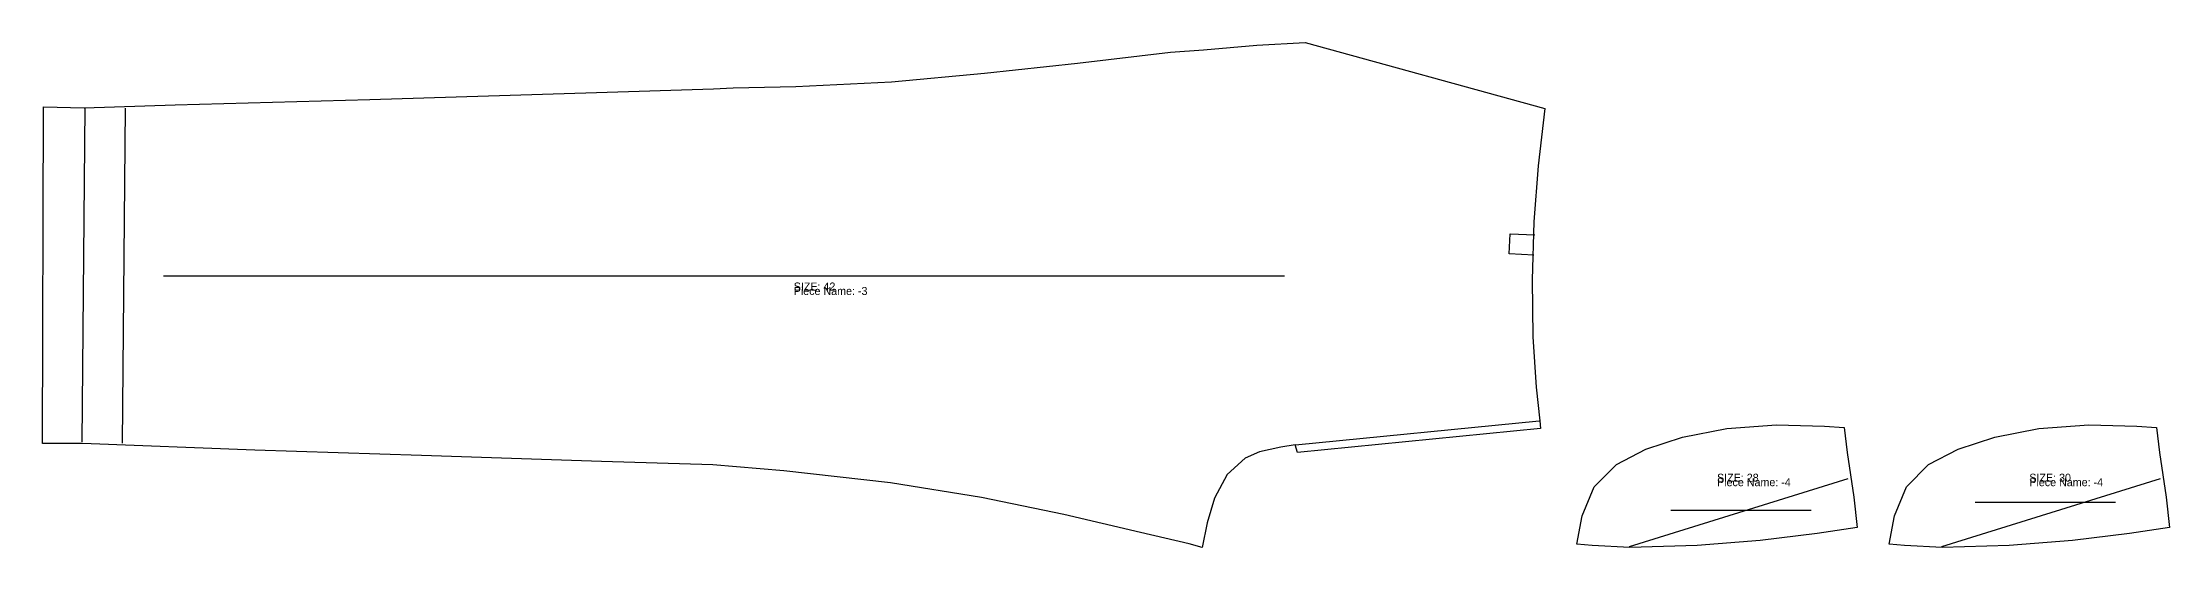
# Model space of a CAD drawing. Extents: x 0 to 2576, y 0 to 49.
# Drawn here: x 1382.6 to 1449.1, y 0 to 15.8 of the extents above; entities that cross this region are included whole.
import ezdxf

# ---------------------------------------------------------------- set-up
doc = ezdxf.new("R2010")
doc.units = 0

# ---------------------------------------------------------------- blocks, each defined once
blk = doc.blocks.new('1111-3_42')
at = {"layer": '1'}
blk.add_lwpolyline([(0.0329, 13.7521), (1.304, 13.7212), (4.1433, 13.8148), (10.223, 13.987), (17.3021, 14.2056), (20.9616, 14.3193), (21.5708, 14.3473), (23.5287, 14.3931), (26.5246, 14.5325), (29.4289, 14.8105), (32.3326, 15.1187), (35.2361, 15.4568), (36.2671, 15.5381), (37.9325, 15.6848), (39.4401, 15.7613), (46.9318, 13.6996), (46.7228, 11.914), (46.586, 10.1669), (46.5365, 8.349), (46.559, 6.5695), (46.6615, 4.9994), (46.7744, 3.9539), (46.7899, 3.7142), (39.2068, 2.9622), (39.1314, 3.2005), (38.6857, 3.1253), (38.0167, 2.985), (37.569, 2.785), (37.0105, 2.2731), (36.6143, 1.5387), (36.3866, 0.7721), (36.2307, 0), (35.8204, 0.1106), (34.2983, 0.4697), (31.9049, 1.0313), (29.3294, 1.5569), (26.4904, 2.0185), (23.1558, 2.3913), (20.9347, 2.576), (17.4622, 2.6841), (11.8381, 2.8726), (6.6345, 3.0348), (1.2504, 3.2455), (0, 3.2469), (0.0329, 13.7521)], close=True, dxfattribs=at)
at = {"layer": '5'}
blk.add_line((3.783, 8.4756), (38.8021, 8.4756), dxfattribs=at)
at = {"layer": '7'}
blk.add_line((3.783, 8.4756), (38.8021, 8.4756), dxfattribs=at)
at = {"layer": '8'}
for p, q in [((1.2392, 3.2952), (1.3337, 13.7318)), ((2.5005, 3.254), (2.5945, 13.7106)), ((46.7546, 3.9435), (39.1416, 3.1908))]:
    blk.add_line(p, q, dxfattribs=at)
blk.add_lwpolyline([(46.5892, 9.1208), (45.818, 9.1632), (45.8436, 9.7939), (46.6145, 9.7615)], dxfattribs=at)
at = {"layer": '1'}
for s, p in [('SIZE: 42', (23.4659, 8.0206)), ('Piece Name: -3', (23.4659, 7.8806))]:
    blk.add_text(s, height=0.25, dxfattribs=at).set_placement(p)
blk = doc.blocks.new('1111-4_28')
at = {"layer": '1'}
blk.add_lwpolyline([(8.7555, 0.6174), (7.5107, 0.4367), (5.7279, 0.2186), (3.7528, 0.0639), (1.6506, 0), (0.4759, 0.0649), (0, 0.1059), (0.1628, 0.9857), (0.5363, 1.8895), (1.2322, 2.5883), (2.1511, 3.0663), (3.304, 3.4401), (4.6787, 3.7169), (6.2323, 3.8234), (7.7318, 3.7814), (8.3506, 3.7468), (8.4415, 2.9644), (8.6506, 1.5719), (8.7555, 0.6174)], close=True, dxfattribs=at)
at = {"layer": '5'}
blk.add_line((2.9389, 1.1617), (7.3166, 1.1617), dxfattribs=at)
at = {"layer": '7'}
blk.add_line((2.9389, 1.1617), (7.3166, 1.1617), dxfattribs=at)
at = {"layer": '8'}
blk.add_line((1.643, 0.029), (8.4769, 2.157), dxfattribs=at)
at = {"layer": '1'}
for s, p in [('SIZE: 28', (4.3777, 2.0517)), ('Piece Name: -4', (4.3777, 1.9117))]:
    blk.add_text(s, height=0.25, dxfattribs=at).set_placement(p)
blk = doc.blocks.new('1111-4_30')
at = {"layer": '1'}
blk.add_lwpolyline([(8.7555, 0.6174), (7.5107, 0.4367), (5.7279, 0.2186), (3.7528, 0.0639), (1.6506, 0), (0.4759, 0.0649), (0, 0.1059), (0.1628, 0.9857), (0.5363, 1.8895), (1.2322, 2.5883), (2.1511, 3.0663), (3.304, 3.4401), (4.6787, 3.7169), (6.2323, 3.8234), (7.7318, 3.7814), (8.3506, 3.7468), (8.4415, 2.9644), (8.6506, 1.5719), (8.7555, 0.6174)], close=True, dxfattribs=at)
at = {"layer": '5'}
blk.add_line((2.6889, 1.4117), (7.0666, 1.4117), dxfattribs=at)
at = {"layer": '7'}
blk.add_line((2.6889, 1.4117), (7.0666, 1.4117), dxfattribs=at)
at = {"layer": '8'}
blk.add_line((1.643, 0.029), (8.4769, 2.157), dxfattribs=at)
at = {"layer": '1'}
for s, p in [('SIZE: 30', (4.3777, 2.0517)), ('Piece Name: -4', (4.3777, 1.9117))]:
    blk.add_text(s, height=0.25, dxfattribs=at).set_placement(p)

msp = doc.modelspace()

# ---------------------------------------------------------------- block references
at = {"layer": '1'}
for name, p in [('1111-3_42', (1382.6152, 0)), ('1111-4_28', (1430.547, 0)), ('1111-4_30', (1440.3025, 0))]:
    msp.add_blockref(name, p, dxfattribs=at)

doc.saveas('drawing.dxf')
